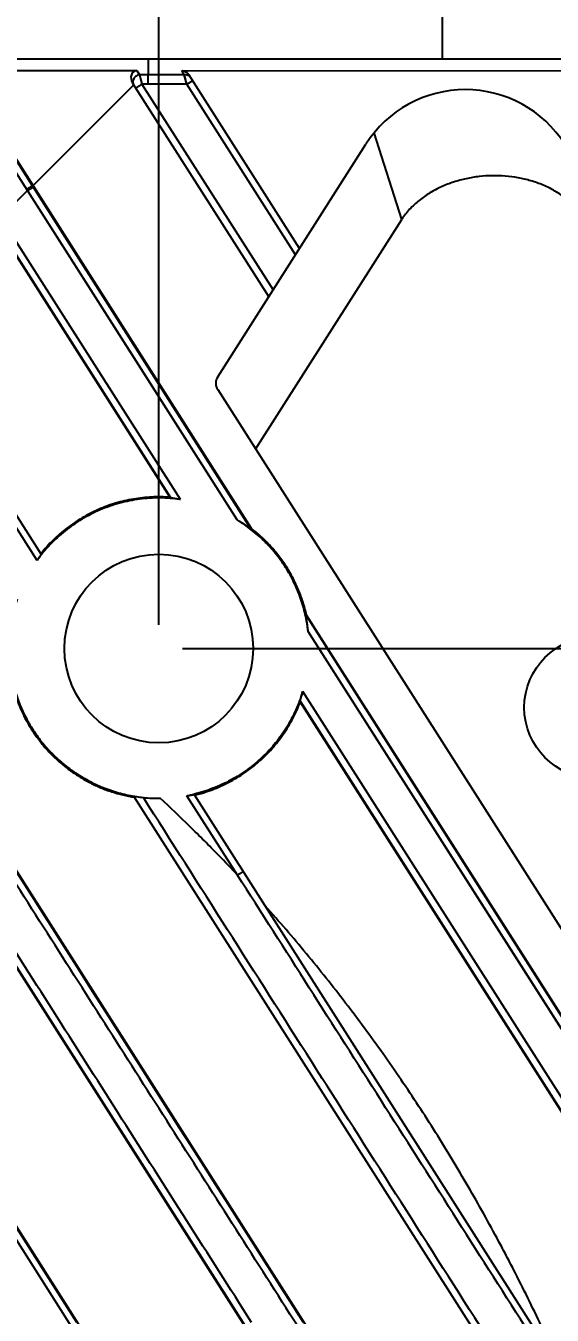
# Model space of a CAD drawing. Header units: millimetres. Extents: x 3299 to 14264, y 1863 to 5555.
# Drawn here: x 5005.7 to 5028, y 2785.8 to 2840.4 of the extents above; entities that cross this region are included whole.
import ezdxf

# ---------------------------------------------------------------- set-up
doc = ezdxf.new("R2010")
doc.units = ezdxf.units.MM
doc.layers.add('02___PRT_ALL_AXES', color=7, linetype='Continuous')
doc.layers.add('细实线', color=7, linetype='Continuous', lineweight=18)
doc.styles.add('工程字', font='gbenor.shx', dxfattribs={"bigfont": 'gbcbig.shx'})
doc.dimstyles.new('ISO-200', dxfattribs={"dimtxt": 15, "dimasz": 5, "dimexe": 2, "dimexo": 1, "dimgap": 2, "dimtad": 1, "dimdsep": 46, "dimtxsty": '工程字', "dimcen": 2.5, "dimclrd": 3, "dimclre": 3, "dimclrt": 6, "dimadec": 0, "dimazin": 0, "dimtfac": 1, "dimtmove": 0, "dimatfit": 3, "dimfxl": 1, "dimarcsym": 0})

# ---------------------------------------------------------------- blocks, each defined once
blk = doc.blocks.new('*D156')
at = {"layer": 'Defpoints', "color": 0, "transparency": 16777216}
for p in [(5011.326, 2864.654), (4481.326, 2814.023), (5011.326, 2814.023)]:
    blk.add_point(p, dxfattribs=at)
at = {"layer": '细实线', "color": 3, "lineweight": -2, "transparency": 16777216}
for p, q in [((4481.326, 2815.023), (4481.326, 2866.654)), ((5011.326, 2815.023), (5011.326, 2866.654)), ((4486.326, 2864.654), (5006.326, 2864.654))]:
    blk.add_line(p, q, dxfattribs=at)
at = {"layer": '细实线', "color": 3, "transparency": 16777216}
for points in [[(4486.326, 2865.488), (4486.326, 2863.821), (4481.326, 2864.654)], [(5006.326, 2865.488), (5006.326, 2863.821), (5011.326, 2864.654)]]:
    blk.add_solid(points, dxfattribs=at)
at = {"layer": '细实线', "color": 6, "lineweight": 5, "transparency": 16777216, "insert": (4746.326, 2874.154), "char_height": 15, "attachment_point": 5, "style": '工程字'}
blk.add_mtext('530', dxfattribs=at)
blk = doc.blocks.new('*D157')
at = {"layer": 'Defpoints', "color": 0, "transparency": 16777216}
for p in [(5029.826, 2884.005), (4462.826, 2811.523), (5029.826, 2811.523)]:
    blk.add_point(p, dxfattribs=at)
at = {"layer": '细实线', "color": 3, "lineweight": -2, "transparency": 16777216}
for p, q in [((4462.826, 2812.523), (4462.826, 2886.005)), ((5029.826, 2812.523), (5029.826, 2886.005)), ((4467.826, 2884.005), (5024.826, 2884.005))]:
    blk.add_line(p, q, dxfattribs=at)
at = {"layer": '细实线', "color": 3, "transparency": 16777216}
for points in [[(4467.826, 2884.839), (4467.826, 2883.172), (4462.826, 2884.005)], [(5024.826, 2884.839), (5024.826, 2883.172), (5029.826, 2884.005)]]:
    blk.add_solid(points, dxfattribs=at)
at = {"layer": '细实线', "color": 6, "lineweight": 5, "transparency": 16777216, "insert": (4746.326, 2893.505), "char_height": 15, "attachment_point": 5, "style": '工程字'}
blk.add_mtext('567', dxfattribs=at)
blk = doc.blocks.new('*D159')
at = {"layer": 'Defpoints', "color": 0, "transparency": 16777216}
for p in [(5011.326, 2814.023), (5094.582, 2814.023), (5011.326, 2526.523)]:
    blk.add_point(p, dxfattribs=at)
at = {"layer": '细实线', "color": 3, "lineweight": -2, "transparency": 16777216}
for p, q in [((5012.326, 2814.023), (5096.582, 2814.023)), ((5094.582, 2531.523), (5094.582, 2809.023)), ((5012.326, 2526.523), (5096.582, 2526.523))]:
    blk.add_line(p, q, dxfattribs=at)
at = {"layer": '细实线', "color": 3, "transparency": 16777216}
for points in [[(5093.749, 2809.023), (5095.416, 2809.023), (5094.582, 2814.023)], [(5093.749, 2531.523), (5095.416, 2531.523), (5094.582, 2526.523)]]:
    blk.add_solid(points, dxfattribs=at)
at = {"layer": '细实线', "color": 6, "lineweight": 5, "transparency": 16777216, "insert": (5085.082, 2670.273), "char_height": 15, "attachment_point": 5, "rotation": 90, "style": '工程字'}
blk.add_mtext('287.5', dxfattribs=at)

msp = doc.modelspace()

# ---------------------------------------------------------------- linework, layer by layer
at = {"color": 7, "linetype": 'Continuous'}
for p, q in [((5023.35078, 2841.82311), (5023.35078, 2839.02311)), ((4446.32578, 2839.02311), (5046.32578, 2839.02311)), ((5010.87007, 2839.02311), (5010.87007, 2838.34884)), ((4974.18755, 2838.34497), (5045.74141, 2726.02791)), ((4983.79163, 2838.34497), (5045.74141, 2741.1033)), ((5006.33792, 2818.02979), (4993.40632, 2838.32833)), ((5002.70899, 2838.52373), (5010.40068, 2838.52373)), ((5002.9998, 2838.34497), (5015.24803, 2819.1191)), ((5005.97353, 2833.63888), (5003.13625, 2838.09251)), ((5010.40068, 2838.52373), (5010.51215, 2838.34877)), ((5010.87007, 2838.34884), (5010.51215, 2838.34877)), ((5010.51215, 2838.34877), (5010.61488, 2837.94589)), ((5012.41014, 2838.34783), (5010.87007, 2838.34884)), ((5010.87012, 2837.94586), (5010.87007, 2838.34884)), ((5012.29856, 2838.52289), (5029.6172, 2838.51269)), ((5012.41014, 2838.34783), (5012.29856, 2838.52289)), ((5012.51308, 2837.94441), (5012.41014, 2838.34783)), ((5017.29321, 2830.98419), (5012.61493, 2838.32762)), ((4981.3941, 2838.0138), (5045.22157, 2737.82474)), ((5000.60226, 2838.0138), (5011.80084, 2820.43555)), ((5005.75774, 2833.43637), (5002.88479, 2837.94599)), ((5010.26619, 2837.91985), (5005.99297, 2833.64663)), ((5010.21775, 2837.99589), (5015.98896, 2828.93691)), ((5010.61488, 2837.94589), (5016.17215, 2829.22447)), ((5010.87012, 2837.94586), (5010.61488, 2837.94589)), ((5012.51308, 2837.94441), (5010.87012, 2837.94586)), ((5017.12068, 2830.71337), (5012.51308, 2837.94441)), ((5021.62774, 2832.20456), (5020.4559, 2835.88339)), ((5013.82573, 2825.54133), (5020.10882, 2835.40381)), ((5005.75774, 2833.43637), (5004.62594, 2832.30457)), ((5014.65414, 2819.47437), (5005.75774, 2833.43637)), ((5005.99297, 2833.64663), (5005.97353, 2833.63888)), ((5015.23254, 2819.1049), (5005.97353, 2833.63888)), ((5011.83723, 2820.41368), (5004.40913, 2832.07369)), ((5012.24789, 2820.34267), (5004.6618, 2832.24829)), ((5015.43311, 2822.48094), (5021.62774, 2832.20456)), ((5006.16516, 2817.75957), (4999.90517, 2827.5838)), ((5013.82573, 2825.00403), (5033.98244, 2793.36433)), ((5015.00206, 2785.29573), (4993.03829, 2819.77156)), ((5015.24803, 2819.1191), (5015.23254, 2819.1049)), ((5017.46141, 2785.45598), (4996.56867, 2818.25073)), ((5017.57302, 2815.43101), (5017.59243, 2815.43911)), ((5033.18911, 2790.91818), (5017.57302, 2815.43101)), ((5033.19967, 2790.94067), (5017.59243, 2815.43911)), ((5032.95164, 2790.75822), (5017.66333, 2814.75174)), ((5025.77536, 2802.02071), (5017.66333, 2814.75174)), ((5031.58843, 2789.40995), (5017.32392, 2811.80115)), ((5027.07594, 2796.49326), (5017.32392, 2811.80115)), ((5031.85509, 2789.57111), (5017.43349, 2812.20437)), ((5031.60627, 2789.34726), (5017.32831, 2811.75917)), ((5010.28595, 2807.71657), (5010.30125, 2807.71405)), ((5010.28605, 2807.71716), (5010.30125, 2807.71405)), ((5045.20386, 2752.92792), (5010.28926, 2807.73287)), ((5014.66449, 2804.42096), (5012.52142, 2807.78423)), ((5045.72569, 2756.20336), (5012.83814, 2807.82647)), ((5031.58843, 2789.40995), (5027.07594, 2796.49326)), ((5007.60735, 2785.29573), (5004.46729, 2790.22224)), ((5007.85777, 2785.45623), (5004.71935, 2790.38281)), ((5014.8575, 2785.52264), (5014.51568, 2786.05923))]:
    msp.add_line(p, q, dxfattribs=at)
for points in [[(5010.51215, 2838.34877), (5010.52413, 2838.30179), (5010.53793, 2838.24769)], [(5010.53793, 2838.24769), (5010.57204, 2838.1139), (5010.59268, 2838.03294), (5010.61488, 2837.94589)], [(5010.87012, 2837.94586), (5010.87012, 2838.04234), (5010.87012, 2838.13421), (5010.87011, 2838.21797), (5010.87009, 2838.29043), (5010.87007, 2838.34884)], [(5012.51308, 2837.94441), (5012.49247, 2838.02531), (5012.4736, 2838.09935), (5012.45589, 2838.16876), (5012.43887, 2838.23545), (5012.42328, 2838.2965), (5012.41014, 2838.34783)], [(5014.65414, 2819.47437), (5010.3762, 2826.18816), (5005.75774, 2833.43637)], [(5029.53567, 2796.65304), (5021.94743, 2808.56444), (5017.57302, 2815.43101)], [(5016.63426, 2786.75439), (5016.10092, 2787.59161), (5015.80006, 2788.06389), (5015.46664, 2788.58727), (5015.09043, 2789.17782), (5014.66497, 2789.84568), (5014.19745, 2790.57956), (5013.706, 2791.351), (5013.20627, 2792.13545), (5012.70795, 2792.91767), (5012.2122, 2793.69586), (5011.69978, 2794.5002), (5011.13308, 2795.38976), (5010.49313, 2796.39429), (5009.80649, 2797.4721), (5009.11191, 2798.56238), (5008.42296, 2799.6438), (5007.73291, 2800.72694), (5007.03316, 2801.82531), (5006.31301, 2802.95568), (5005.57259, 2804.11789), (5004.85631, 2805.24219), (5004.21027, 2806.25624)], [(5032.95164, 2790.75822), (5029.36382, 2796.38897), (5025.77536, 2802.02071)], [(5013.86249, 2787.08456), (5013.35434, 2787.88222), (5013.07813, 2788.31581), (5012.78587, 2788.77458), (5012.47793, 2789.25796), (5012.15889, 2789.75879), (5011.8376, 2790.26312), (5011.52598, 2790.75227), (5011.23154, 2791.21448), (5010.95165, 2791.65382), (5010.67781, 2792.08367), (5010.40031, 2792.51927), (5010.11221, 2792.97151), (5009.81494, 2793.43814), (5009.51671, 2793.90627), (5009.22738, 2794.36044), (5008.95165, 2794.79324), (5008.68509, 2795.21166), (5008.41834, 2795.63039), (5008.14151, 2796.06491), (5007.8508, 2796.52124), (5007.55575, 2796.98438), (5007.26828, 2797.43561), (5006.9911, 2797.8707), (5006.71827, 2798.29894), (5006.43603, 2798.74196), (5006.12445, 2799.23104), (5005.77465, 2799.78011), (5005.41191, 2800.34949)], [(5014.51568, 2786.05923), (5014.09569, 2786.71849), (5013.86249, 2787.08456)], [(5017.27963, 2785.74132), (5016.87066, 2786.38332), (5016.63426, 2786.75439)]]:
    msp.add_lwpolyline(points, dxfattribs=at)
for centre, radius, start, end in [((5024.32578, 2832.71731), 5, 32.5, 147.5), ((5014.24742, 2825.27268), 0.5, 147.5, 212.5), ((5004.41681, 2808.11093), 14.36733, 58.903662, 59.072976), ((5003.0752, 2810.28772), 14.32886, 5.894152, 6.062929), ((5011.33799, 2814.04105), 6.36775, 280.710497, 283.572465)]:
    msp.add_arc(centre, radius, start, end, dxfattribs=at)
msp.add_ellipse((5010.46757, 2838.16211), major_axis=(-0.19413, 0.32774), ratio=0.78731053, start_param=-0.4363699, end_param=1.61202387, dxfattribs=at)
for points, knots in [([(5010.51215, 2838.34877), (5010.48748, 2838.34456), (5010.43851, 2838.33036), (5010.37114, 2838.29423), (5010.3127, 2838.2452), (5010.26693, 2838.18629), (5010.23677, 2838.1211), (5010.22435, 2838.05358), (5010.23083, 2837.98811), (5010.24794, 2837.94851), (5010.25913, 2837.93094)], [0, 0, 0, 0, 0.13210301, 0.26670609, 0.40091941, 0.5318894, 0.657442, 0.77660628, 0.89001319, 1, 1, 1, 1]), ([(5012.29856, 2838.52289), (5012.31468, 2838.52288), (5012.34699, 2838.52002), (5012.39407, 2838.50818), (5012.43899, 2838.48976), (5012.49511, 2838.45778), (5012.55751, 2838.40578), (5012.59763, 2838.35477), (5012.61493, 2838.32762)], [0, 0, 0, 0, 0.1250758, 0.25022394, 0.37532556, 0.50042809, 0.75020872, 1, 1, 1, 1]), ([(5012.41014, 2838.34783), (5012.43541, 2838.35213), (5012.48581, 2838.35483), (5012.54686, 2838.34182), (5012.58995, 2838.32187), (5012.61855, 2838.30275), (5012.64324, 2838.27965), (5012.65684, 2838.26184), (5012.66279, 2838.2525)], [0, 0, 0, 0, 0.26915441, 0.52395525, 0.64644066, 0.7660411, 0.88362215, 1, 1, 1, 1]), ([(5012.51308, 2837.94441), (5012.52921, 2837.95466), (5012.56087, 2837.97461), (5012.60699, 2838.00317), (5012.64357, 2838.02537), (5012.67066, 2838.04149), (5012.68886, 2838.05216), (5012.70542, 2838.0617), (5012.72019, 2838.07002), (5012.73302, 2838.07704), (5012.7438, 2838.0827), (5012.75244, 2838.08695), (5012.75881, 2838.08978), (5012.7628, 2838.09117), (5012.76481, 2838.09149), (5012.76549, 2838.09129), (5012.76561, 2838.0911)], [0, 0, 0, 0, 0.19587976, 0.38350965, 0.55585361, 0.63430325, 0.7065981, 0.77208669, 0.8301503, 0.88027318, 0.92198781, 0.95493167, 0.97884499, 0.99361499, 0.99769628, 1, 1, 1, 1]), ([(5010.61488, 2837.94589), (5010.5981, 2837.93523), (5010.56519, 2837.91413), (5010.5176, 2837.88304), (5010.4801, 2837.85803), (5010.4525, 2837.83927), (5010.43405, 2837.82655), (5010.41739, 2837.81487), (5010.4027, 2837.80435), (5010.39012, 2837.79509), (5010.37978, 2837.7872), (5010.37175, 2837.78074), (5010.36613, 2837.77584), (5010.36298, 2837.77258), (5010.36176, 2837.77076), (5010.36166, 2837.77), (5010.36179, 2837.7698)], [0, 0, 0, 0, 0.19298073, 0.37938628, 0.55173005, 0.63049757, 0.70324735, 0.76927644, 0.8279165, 0.87860911, 0.92084727, 0.95423693, 0.97849402, 0.99349017, 0.99764278, 1, 1, 1, 1]), ([(5029.33398, 2832.30066), (5029.28437, 2832.37853), (5029.17745, 2832.52954), (5028.99721, 2832.74037), (5028.79968, 2832.9351), (5028.51672, 2833.17288), (5028.13121, 2833.42972), (5027.63298, 2833.67467), (5027.10956, 2833.85946), (5026.56938, 2833.98661), (5026.01915, 2834.05821), (5025.46459, 2834.07561), (5024.91094, 2834.03949), (5024.36339, 2833.9498), (5023.8275, 2833.80579), (5023.30965, 2833.60606), (5022.81775, 2833.34878), (5022.4375, 2833.08444), (5022.15808, 2832.84253), (5021.9627, 2832.64568), (5021.78391, 2832.43366), (5021.67736, 2832.28244), (5021.62774, 2832.20456)], [0, 0, 0, 0, 0.03125489, 0.06251447, 0.0937714, 0.1250306, 0.18751077, 0.24999989, 0.31249479, 0.37499326, 0.43749378, 0.49999531, 0.562497, 0.624998, 0.68749733, 0.74999365, 0.81248505, 0.87496886, 0.90622799, 0.93748512, 0.96874505, 1, 1, 1, 1]), ([(5005.72207, 2833.49236), (5005.73731, 2833.50204), (5005.76728, 2833.52093), (5005.8111, 2833.54807), (5005.85197, 2833.57288), (5005.88361, 2833.59164), (5005.90646, 2833.60485), (5005.92136, 2833.61329), (5005.93461, 2833.62061), (5005.94609, 2833.62675), (5005.95572, 2833.63167), (5005.9634, 2833.63532), (5005.9686, 2833.6375), (5005.97176, 2833.63853), (5005.973, 2833.63882), (5005.97353, 2833.63888)], [0, 0, 0, 0, 0.18590398, 0.36479897, 0.53070949, 0.67821952, 0.74352373, 0.80245518, 0.85454369, 0.89935518, 0.93653684, 0.96580984, 0.98696962, 0.99449234, 1, 1, 1, 1]), ([(5005.75774, 2833.43637), (5005.77298, 2833.44605), (5005.80295, 2833.46494), (5005.84677, 2833.49207), (5005.88765, 2833.51689), (5005.91929, 2833.53565), (5005.94213, 2833.54886), (5005.95703, 2833.5573), (5005.97028, 2833.56462), (5005.98176, 2833.57076), (5005.99139, 2833.57568), (5005.99908, 2833.57932), (5006.00427, 2833.58151), (5006.00743, 2833.58254), (5006.00867, 2833.58282), (5006.0092, 2833.58289)], [0, 0, 0, 0, 0.18590397, 0.36479895, 0.53070946, 0.67821949, 0.74352371, 0.80245515, 0.85454367, 0.89935517, 0.93653682, 0.96580983, 0.98696961, 0.99449233, 1, 1, 1, 1]), ([(5012.24789, 2820.34267), (5011.96151, 2820.38424), (5011.38233, 2820.42832), (5010.51328, 2820.37564), (5009.65938, 2820.20525), (5008.83671, 2819.92032), (5008.06052, 2819.52617), (5007.34522, 2819.03011), (5006.7042, 2818.44155), (5006.33398, 2817.99438), (5006.16516, 2817.75957)], [0, 0, 0, 0, 0.12503766, 0.25006575, 0.37508554, 0.50009392, 0.62508957, 0.7500719, 0.87504026, 1, 1, 1, 1]), ([(5011.80084, 2820.43555), (5011.54276, 2820.45442), (5011.02378, 2820.46088), (5010.25031, 2820.37642), (5009.49266, 2820.19911), (5008.76208, 2819.93153), (5008.06927, 2819.57764), (5007.42436, 2819.14261), (5006.83688, 2818.63296), (5006.48901, 2818.24813), (5006.3275, 2818.04613)], [0, 0, 0, 0, 0.12503552, 0.25006043, 0.37507854, 0.50008575, 0.62508141, 0.75006588, 0.87503629, 1, 1, 1, 1]), ([(5012.24789, 2820.34267), (5012.22554, 2820.34592), (5012.18119, 2820.35237), (5012.11563, 2820.36197), (5012.05248, 2820.37136), (5011.9933, 2820.38047), (5011.9473, 2820.38799), (5011.91401, 2820.39394), (5011.89241, 2820.39811), (5011.87363, 2820.40213), (5011.8581, 2820.40597), (5011.84741, 2820.40919), (5011.84087, 2820.41176), (5011.83831, 2820.41303), (5011.83723, 2820.41368)], [0, 0, 0, 0, 0.16235349, 0.32219444, 0.47636406, 0.62136879, 0.75267722, 0.81143787, 0.86447003, 0.91082665, 0.94949916, 0.97948976, 0.9909668, 1, 1, 1, 1]), ([(5015.26072, 2785.4566), (5014.34486, 2786.89361), (5012.51313, 2789.7677), (5009.76577, 2794.07905), (5007.01889, 2798.39076), (5004.27254, 2802.70271), (5001.52655, 2807.01453), (4997.86613, 2812.76229), (4995.12102, 2817.07272), (4993.29113, 2819.946)], [0, 0, 0, 0, 0.1250155, 0.25003525, 0.37505629, 0.50007582, 0.62508899, 0.75008789, 1, 1, 1, 1]), ([(5015.23254, 2819.1049), (5015.23219, 2819.10458), (5015.23067, 2819.10457), (5015.22826, 2819.10531), (5015.22471, 2819.10679), (5015.2203, 2819.10901), (5015.21507, 2819.11186), (5015.20682, 2819.11664), (5015.19534, 2819.12368), (5015.18052, 2819.13311), (5015.16456, 2819.1435), (5015.14776, 2819.15457), (5015.13035, 2819.16615), (5015.11247, 2819.1781), (5015.08793, 2819.19455), (5015.05661, 2819.21556), (5015.01839, 2819.24112), (5014.97947, 2819.26699), (5014.94, 2819.29304), (5014.90008, 2819.31916), (5014.85977, 2819.34529), (5014.80549, 2819.38011), (5014.73704, 2819.42334), (5014.68186, 2819.45743), (5014.65414, 2819.47437)], [0, 0, 0, 0, 0.00205264, 0.00580755, 0.01138627, 0.01865891, 0.02740049, 0.03738105, 0.0603151, 0.08616633, 0.11408146, 0.14349007, 0.17400565, 0.2053765, 0.23741286, 0.30299947, 0.37005858, 0.43816961, 0.50706193, 0.57654939, 0.6464979, 0.71680182, 0.858145, 1, 1, 1, 1]), ([(5017.66333, 2814.75174), (5017.63629, 2814.99164), (5017.55482, 2815.46879), (5017.35222, 2816.1657), (5017.07179, 2816.83522), (5016.71716, 2817.4686), (5016.29291, 2818.05765), (5015.8045, 2818.59477), (5015.25835, 2819.07295), (5014.8602, 2819.34846), (5014.65414, 2819.47437)], [0, 0, 0, 0, 0.12498127, 0.24996614, 0.37495967, 0.49995872, 0.62496302, 0.74997244, 0.87498329, 1, 1, 1, 1]), ([(5017.59243, 2815.43911), (5017.55194, 2815.62006), (5017.45518, 2815.97864), (5017.26402, 2816.50177), (5017.02823, 2817.00643), (5016.7496, 2817.48877), (5016.4302, 2817.94516), (5016.07245, 2818.37219), (5015.67907, 2818.7666), (5015.39493, 2819.00589), (5015.24803, 2819.1191)], [0, 0, 0, 0, 0.12498242, 0.24997567, 0.37496835, 0.49996794, 0.62497182, 0.74997695, 0.87499009, 1, 1, 1, 1]), ([(5017.21723, 2785.29573), (5015.47491, 2788.02951), (5012.86148, 2792.13031), (5009.37754, 2797.59849), (5006.76498, 2801.69993), (5004.15277, 2805.80136), (5000.67059, 2811.26904), (4998.05914, 2815.36954), (4996.31831, 2818.10294)], [0, 0, 0, 0, 0.25002109, 0.37503713, 0.50005282, 0.62506418, 0.75006502, 1, 1, 1, 1]), ([(5006.33792, 2818.02979), (5006.3382, 2818.02935), (5006.33853, 2818.02813), (5006.33845, 2818.02598), (5006.33791, 2818.02326), (5006.33642, 2818.01843), (5006.33324, 2818.011), (5006.32793, 2818.00055), (5006.3209, 2817.98803), (5006.30858, 2817.96749), (5006.28957, 2817.9379), (5006.26307, 2817.89848), (5006.23274, 2817.85467), (5006.19973, 2817.80784), (5006.17685, 2817.77584), (5006.16516, 2817.75957)], [0, 0, 0, 0, 0.00485953, 0.01137127, 0.01989249, 0.03055738, 0.05843127, 0.09490348, 0.13960931, 0.19204039, 0.31772701, 0.46685904, 0.63397887, 0.81355596, 1, 1, 1, 1]), ([(5005.31494, 2816.11639), (5005.23994, 2815.89858), (5005.14508, 2815.56534), (5005.05538, 2815.11319), (5004.99032, 2814.65677), (5004.95563, 2814.08063), (5004.98362, 2813.50409), (5005.04336, 2813.0469), (5005.12782, 2812.59358), (5005.27939, 2812.03646), (5005.53262, 2811.39171), (5005.85427, 2810.7781), (5006.24056, 2810.20292), (5006.68691, 2809.67298), (5007.1047, 2809.27415), (5007.46321, 2808.9838), (5007.83696, 2808.71331), (5008.33086, 2808.41387), (5008.85432, 2808.16976), (5009.28692, 2808.00944), (5009.72753, 2807.87285), (5010.06596, 2807.79746), (5010.29336, 2807.75962)], [0, 0, 0, 0, 0.06246499, 0.09370963, 0.12495355, 0.18742315, 0.24989675, 0.28114708, 0.31239884, 0.37488386, 0.43737514, 0.49987253, 0.56237547, 0.62488305, 0.68739404, 0.7186619, 0.7499301, 0.81244362, 0.87495641, 0.90622362, 0.93748891, 1, 1, 1, 1]), ([(5017.66333, 2814.75174), (5017.65967, 2814.78418), (5017.65206, 2814.84883), (5017.64176, 2814.9294), (5017.63311, 2814.99344), (5017.62646, 2815.04103), (5017.61965, 2815.08823), (5017.61273, 2815.13493), (5017.60573, 2815.18101), (5017.59875, 2815.22627), (5017.59297, 2815.26334), (5017.58847, 2815.29235), (5017.58522, 2815.31346), (5017.58211, 2815.33396), (5017.5792, 2815.35368), (5017.57656, 2815.37236), (5017.5743, 2815.38961), (5017.57279, 2815.40286), (5017.57195, 2815.41228), (5017.57158, 2815.41819), (5017.57143, 2815.4231), (5017.57159, 2815.42695), (5017.57193, 2815.42945), (5017.57258, 2815.43083), (5017.57302, 2815.43101)], [0, 0, 0, 0, 0.14274505, 0.28471599, 0.35523393, 0.42532792, 0.49489003, 0.56378292, 0.63181599, 0.69871337, 0.76404917, 0.79592597, 0.8271141, 0.85742651, 0.88661524, 0.91430202, 0.93993477, 0.96268631, 0.9726028, 0.98130472, 0.98856342, 0.99415239, 0.99793036, 1, 1, 1, 1]), ([(5005.02732, 2812.89909), (5005.05656, 2812.73791), (5005.12742, 2812.41766), (5005.27015, 2811.94691), (5005.44851, 2811.48841), (5005.66147, 2811.04489), (5005.90777, 2810.61895), (5006.18599, 2810.21309), (5006.49449, 2809.82972), (5006.83145, 2809.47109), (5007.19491, 2809.13931), (5007.58273, 2808.83635), (5007.99261, 2808.56398), (5008.42216, 2808.32381), (5008.86883, 2808.11726), (5009.33001, 2807.94553), (5009.80294, 2807.80964), (5010.12431, 2807.74345), (5010.28595, 2807.71657)], [0, 0, 0, 0, 0.06247834, 0.12496269, 0.18745035, 0.24994287, 0.31243922, 0.37493917, 0.43744211, 0.49994756, 0.56245482, 0.62496317, 0.68747198, 0.74998053, 0.81248831, 0.87499444, 0.93749836, 1, 1, 1, 1]), ([(5017.43349, 2812.20437), (5017.35397, 2811.94002), (5017.16023, 2811.42105), (5016.77123, 2810.68744), (5016.29022, 2810.01043), (5015.7254, 2809.40165), (5015.08631, 2808.87136), (5014.38371, 2808.42852), (5013.62966, 2808.08066), (5013.10072, 2807.91592), (5012.83234, 2807.85113)], [0, 0, 0, 0, 0.1250043, 0.25000044, 0.3749944, 0.49998699, 0.62498068, 0.74997818, 0.87498242, 1, 1, 1, 1]), ([(5017.32392, 2811.80115), (5017.32378, 2811.8024), (5017.32372, 2811.80526), (5017.32415, 2811.81229), (5017.32578, 2811.82338), (5017.32889, 2811.83917), (5017.33322, 2811.85803), (5017.33862, 2811.87952), (5017.34738, 2811.91244), (5017.3601, 2811.95758), (5017.37695, 2812.01532), (5017.39517, 2812.07663), (5017.41415, 2812.14003), (5017.42702, 2812.18284), (5017.43349, 2812.20437)], [0, 0, 0, 0, 0.00901035, 0.02047365, 0.05049634, 0.0892947, 0.13586398, 0.18917806, 0.24823848, 0.38011122, 0.52543334, 0.67951496, 0.83873763, 1, 1, 1, 1]), ([(5012.84858, 2807.8101), (5013.10001, 2807.87105), (5013.596, 2808.02359), (5014.30643, 2808.34051), (5014.97342, 2808.741), (5015.58705, 2809.21916), (5016.13838, 2809.76798), (5016.61932, 2810.37945), (5017.0228, 2811.04448), (5017.23632, 2811.51738), (5017.32831, 2811.75917)], [0, 0, 0, 0, 0.12501583, 0.2500196, 0.37501949, 0.50001467, 0.62500819, 0.75000275, 0.87499746, 1, 1, 1, 1]), ([(5010.29336, 2807.75962), (5010.3248, 2807.75439), (5010.45069, 2807.73441), (5010.57718, 2807.71823), (5010.67225, 2807.70825)], [0, 0, 0, 0, 0.25006379, 1, 1, 1, 1]), ([(5024.95223, 2785.29573), (5022.57193, 2789.03067), (5017.81131, 2796.50111), (5013.05188, 2803.97232), (5010.67223, 2807.70825)], [0, 0, 0, 0, 0.49997278, 1, 1, 1, 1]), ([(5010.67225, 2807.70825), (5010.79148, 2807.69571), (5011.03069, 2807.67737), (5011.27055, 2807.67259), (5011.39043, 2807.67355)], [0, 0, 0, 0, 0.50000981, 1, 1, 1, 1]), ([(5014.66449, 2804.42096), (5014.40078, 2804.701), (5013.93526, 2805.18728), (5013.26013, 2805.87211), (5012.4397, 2806.68363), (5011.81312, 2807.28082), (5011.39043, 2807.67355)], [0, 0, 0, 0, 0.25000035, 0.43750247, 0.62500405, 1, 1, 1, 1]), ([(5012.52142, 2807.78423), (5012.54097, 2807.78793), (5012.57942, 2807.79509), (5012.63553, 2807.80518), (5012.68789, 2807.81412), (5012.73471, 2807.82147), (5012.76951, 2807.82619), (5012.79328, 2807.82867), (5012.80757, 2807.82976), (5012.81924, 2807.83015), (5012.82728, 2807.8299), (5012.83227, 2807.82921), (5012.83494, 2807.82855), (5012.83691, 2807.82772), (5012.83787, 2807.82691), (5012.83814, 2807.82647)], [0, 0, 0, 0, 0.18587678, 0.36527013, 0.53251616, 0.68194022, 0.80791182, 0.86043968, 0.90519916, 0.94167988, 0.96952717, 0.98017047, 0.9886686, 0.9951588, 1, 1, 1, 1]), ([(5014.66449, 2804.42096), (5014.68051, 2804.43117), (5014.71188, 2804.45112), (5014.7505, 2804.47564), (5014.77994, 2804.4943), (5014.80044, 2804.50727), (5014.81962, 2804.51939), (5014.83729, 2804.53054), (5014.8533, 2804.54062), (5014.8675, 2804.54954), (5014.87814, 2804.55619), (5014.88564, 2804.56088), (5014.89049, 2804.56389), (5014.8948, 2804.56656), (5014.89855, 2804.56888), (5014.90176, 2804.57084), (5014.90439, 2804.57244), (5014.90623, 2804.57354), (5014.90742, 2804.57424), (5014.90809, 2804.57463), (5014.90861, 2804.57492), (5014.90901, 2804.57515), (5014.90921, 2804.57522), (5014.90936, 2804.57531), (5014.90938, 2804.57529)], [0, 0, 0, 0, 0.19690657, 0.38528648, 0.47405222, 0.558133, 0.63674971, 0.70915982, 0.77471379, 0.83279347, 0.88288109, 0.90477806, 0.92450291, 0.94201622, 0.95728099, 0.97026025, 0.98091785, 0.98923055, 0.99250369, 0.9951861, 0.99727647, 0.99877382, 0.99967831, 1, 1, 1, 1]), ([(5026.8506, 2785.29573), (5024.81947, 2788.48283), (5020.75705, 2794.85766), (5016.69533, 2801.23295), (5014.66449, 2804.42096)], [0, 0, 0, 0, 0.49995937, 1, 1, 1, 1]), ([(5027.55473, 2785.29573), (5027.36482, 2785.69897), (5026.97763, 2786.50204), (5026.47618, 2787.49728), (5026.06509, 2788.28838), (5025.64755, 2789.0761), (5025.1134, 2790.05421), (5024.45233, 2791.21676), (5023.77082, 2792.36748), (5023.06896, 2793.50593), (5022.10612, 2795.00684), (5020.85166, 2796.84987), (5019.26528, 2799.00411), (5017.59886, 2801.0971), (5016.43517, 2802.4489), (5015.8407, 2803.1134)], [0, 0, 0, 0, 0.06249272, 0.12499042, 0.15624029, 0.1874899, 0.24998764, 0.31248553, 0.37498523, 0.43748614, 0.49998769, 0.62498751, 0.74998998, 0.8749941, 1, 1, 1, 1])]:
    msp.add_open_spline(points, degree=3, knots=knots, dxfattribs=at)
at = {"layer": '02___PRT_ALL_AXES', "color": 7, "linetype": 'Continuous'}
for centre, radius in [((5011.32578, 2814.02311), 4), ((5029.82578, 2811.52311), 3)]:
    msp.add_circle(centre, radius, dxfattribs=at)

# ---------------------------------------------------------------- dimensions: what is measured, and where the dimension line sits
at = {"layer": '细实线', "color": 3, "lineweight": 5}
for base, p1, p2, picture, middle in [((5029.82578, 2884.00532), (4462.82578, 2811.52311), (5029.82578, 2811.52311), '*D157', (4746.32578, 2893.50532)), ((5011.32578, 2864.65425), (4481.32578, 2814.02311), (5011.32578, 2814.02311), '*D156', (4746.32578, 2874.15425))]:
    dim = msp.add_linear_dim(base=base, p1=p1, p2=p2, dimstyle='ISO-200', dxfattribs=at)
    dim.commit()
    dim.dimension.update_dxf_attribs({"geometry": picture, "text_midpoint": middle})
dim = msp.add_linear_dim(base=(5094.58248, 2814.02311), p1=(5011.32578, 2526.52311), p2=(5011.32578, 2814.02311), angle=90, dimstyle='ISO-200', dxfattribs=at)
dim.commit()
dim.dimension.update_dxf_attribs({"geometry": '*D159', "text_midpoint": (5085.08248, 2670.27311)})

doc.saveas('drawing.dxf')
